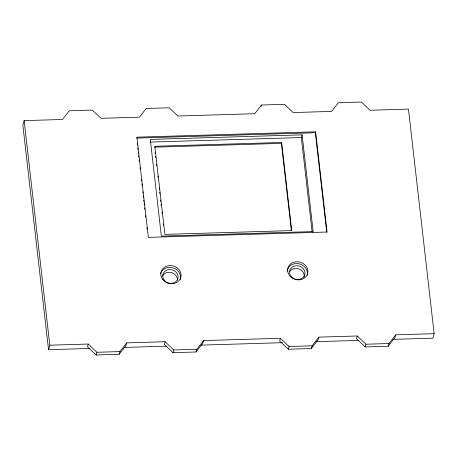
<?xml version="1.0" encoding="UTF-8"?>
<svg xmlns="http://www.w3.org/2000/svg" width="457" height="457" viewBox="0 0 457 457"><rect width="100%" height="100%" fill="white"/><g stroke="black" fill="none" stroke-linecap="round" stroke-linejoin="round"><path stroke-width="0.69" d="M392.94 339.374L432.87 338.18L434.15 333.679L408.461 109.109L370.027 110.257L361.373 102.025L338.311 102.716L331.593 111.411L293.16 112.559L284.505 104.327L261.45 105.019L254.732 113.713L177.864 116.015L169.21 107.783L146.149 108.475L139.431 117.169L100.997 118.317L92.343 110.086L69.281 110.777L62.563 119.471L24.13 120.619L22.85 125.121L48.539 349.691L89.898 348.451M48.539 349.691L49.819 345.189L24.13 120.619M49.819 345.189L88.252 344.041L87.487 346.743L96.141 354.975L119.197 354.284L125.915 345.589L126.686 342.887L165.12 341.739L173.774 349.971L196.836 349.279L203.554 340.585L280.421 338.283L289.075 346.52L312.131 345.829L318.849 337.135L357.283 335.981L365.937 344.218L388.998 343.527L395.716 334.832L434.15 333.679M96.141 354.975L96.907 352.273L88.252 344.041M119.197 354.284L119.968 351.582L126.686 342.887M165.12 341.739L164.349 344.441L173.003 352.673L196.064 351.981L202.782 343.287L203.554 340.585M173.003 352.673L173.774 349.971M261.061 106.367L261.45 105.019M196.064 351.981L196.836 349.279M291.389 230.774L281.392 143.378L281.649 142.475L154.82 146.274L164.897 234.378L291.726 230.579L281.649 142.475M312.154 232.173L301.334 137.551L302.1 134.855L150.29 139.402L161.355 236.138L313.165 231.59L302.1 134.855M326.738 232.213L315.353 132.724L315.61 131.822L136.9 137.174L148.359 237.372L327.075 232.019L315.61 131.822M280.421 338.283L279.65 340.985L288.304 349.217L311.366 348.525L318.083 339.831L318.849 337.135M288.304 349.217L289.075 346.52M311.366 348.525L312.131 345.829M357.283 335.981L356.517 338.683L365.172 346.914L388.227 346.223L394.945 337.529L395.716 334.832M365.172 346.914L365.937 344.218M388.227 346.223L388.998 343.527M136.643 138.077L315.353 132.724M150.233 142.081L301.334 137.551M154.563 147.177L281.392 143.378M124.121 347.429L166.902 346.149M201.131 345.121L282.415 342.687M315.93 341.682L358.711 340.402M96.907 352.273L119.968 351.582M155.129 152.112L155.289 153.518M155.614 156.34L155.774 157.751M156.5 164.092L156.66 165.503M157.871 176.071L158.031 177.482M159.242 188.055L159.402 189.466M159.722 192.283L159.887 193.694M160.613 200.035L160.773 201.446M161.093 204.268L161.258 205.673M161.984 212.019L162.144 213.43M163.355 223.999L163.515 225.41M137.289 143.721L137.448 145.132M137.774 147.954L137.934 149.365M138.26 152.187L138.42 153.598M138.66 155.717L138.819 157.128M139.145 159.95L139.305 161.361M140.031 167.713L140.196 169.124M141.407 179.704L141.567 181.115M141.887 183.943L142.053 185.353M142.778 191.7L142.938 193.111M143.264 195.933L143.424 197.344M143.744 200.166L143.909 201.577M144.149 203.696L144.309 205.107M144.635 207.929L144.795 209.34M145.52 215.693L145.68 217.104M146.891 227.689L147.057 229.1M289.652 271.687A7.798 6.838 15.9 0 1 294.205 268.596L296.193 268.413A7.798 6.838 15.9 0 1 303.871 273.749L304.208 275.542A7.798 6.838 15.9 0 1 304.019 277.325M162.612 275.914A7.798 6.838 15.9 0 1 171.552 272.601A7.798 6.838 15.9 0 1 177.367 280.147M287.139 271.155A10.254 8.991 15.9 0 1 287.344 270.001M287.516 269.436A10.254 8.991 15.9 0 1 297.204 263.552A10.254 8.991 15.9 0 1 306.967 270.55L307.412 272.909A10.254 8.991 15.9 0 1 307.167 275.251M160.527 273.84A10.254 8.991 15.9 0 1 173.02 267.859A10.254 8.991 15.9 0 1 180.172 279.667M299.535 279.358L297.547 279.535A7.798 6.838 15.9 0 1 289.589 273.012A7.798 6.838 15.9 0 1 295.628 265.785A7.798 6.838 15.9 0 1 304.636 271.047L304.979 272.84A7.798 6.838 15.9 0 1 299.535 279.358M300.769 279.678L298.153 279.913A10.254 8.991 15.9 0 1 287.687 271.332A10.254 8.991 15.9 0 1 295.628 261.827A10.254 8.991 15.9 0 1 307.481 268.75L307.927 271.11A10.254 8.991 15.9 0 1 300.769 279.678M164.172 280.124A7.798 6.838 15.9 0 0 177.482 279.724A7.798 6.838 15.9 0 0 169.644 269.561A7.798 6.838 15.9 0 0 164.172 280.124M162.709 279.478A10.254 8.991 15.9 0 0 180.218 278.953A10.254 8.991 15.9 0 0 169.907 265.58A10.254 8.991 15.9 0 0 162.709 279.478"/></g></svg>
